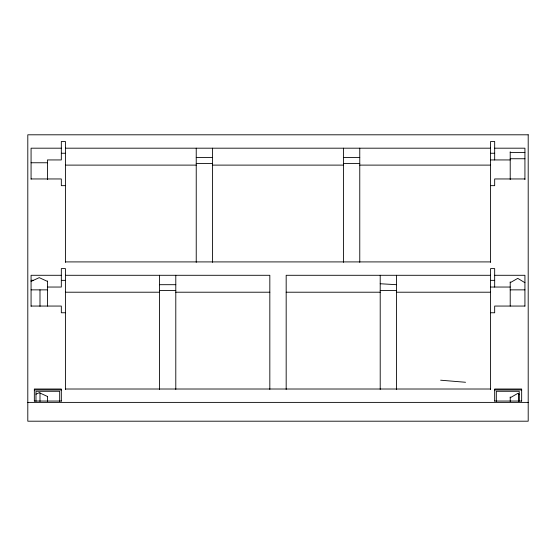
<?xml version="1.0" encoding="UTF-8"?>
<svg xmlns="http://www.w3.org/2000/svg" width="556" height="556" viewBox="0 0 556 556"><rect width="100%" height="100%" fill="white"/><g stroke="black" fill="none" stroke-linecap="round" stroke-linejoin="round"><path stroke-width="0.83" d="M510.213 282.698L517.754 278.361L524.927 282.698M510.213 397.762L517.754 393.426L519.207 394.301M31.073 281.399L39.247 277.639L47.427 281.399M35.973 394.204L39.247 392.696L47.427 396.456M61.327 148.188L31.073 148.188L31.073 179.185M65.413 148.188L490.587 148.188M494.673 148.188L524.927 148.188L524.927 179.588M510.213 152.413L524.927 152.413M61.327 153.248L65.413 153.248M490.587 153.248L494.673 153.248M196.233 157.584L212.587 157.584M343.413 157.584L359.767 157.584M510.213 158.745L524.927 158.745M490.587 159.94L510.213 159.94M31.073 162.762L47.427 162.762M196.233 163.443L212.587 163.443M343.413 163.443L359.767 163.443M65.413 165.111L196.233 165.111M212.587 165.111L343.413 165.111M359.767 165.111L490.587 165.111M31.073 178.956L61.327 178.956L61.327 185.676L65.413 185.648M524.927 178.956L494.673 178.956L494.673 185.676L490.587 185.648M65.413 261.911L490.587 261.911M61.327 275.289L31.073 275.289L31.073 306.3M65.413 275.289L269.827 275.289L269.827 389.443M490.587 275.289L286.173 275.289L286.173 389.443M494.673 275.289L524.927 275.289L524.927 306.106M31.073 280.3L33.457 280.3M61.327 280.349L65.413 280.349M490.587 280.349L494.673 280.349M159.44 284.693L175.793 284.693M47.427 287.042L61.327 287.042L61.327 268.597L65.413 268.597L65.413 389.443M490.587 287.042L510.213 287.042M31.073 289.864L47.427 289.864M510.213 289.864L524.927 289.864M159.44 290.545L175.793 290.545M380.207 290.545L396.56 290.545M65.413 292.213L159.44 292.213M175.793 292.213L269.827 292.213M286.173 292.213L380.207 292.213M396.56 292.213L490.587 292.213M31.073 306.057L61.327 306.057L61.327 312.778L65.413 312.75M524.927 306.057L494.673 306.057L494.673 312.778L490.587 312.75M65.413 389.012L490.587 389.012M34.34 389.951L61.327 389.951M494.673 389.951L521.66 389.951M34.34 401.05L61.327 401.05M494.673 401.05L521.66 401.05M27.8 402.391L528.2 402.391M380.207 283.748L396.56 284.693M440.63 380.2L465.525 382.271M521.66 401.133L521.66 389.012L494.673 389.012L494.673 401.133M519.207 401.168L519.207 391.285L496.313 391.285L496.313 401.515M518.727 393.738L518.727 401.481M510.213 151.746L510.213 179.595M510.213 281.836L510.213 306.106M510.213 396.942L510.213 401.481M494.673 159.94L494.673 141.495L490.587 141.495L490.587 262.342M494.673 287.042L494.673 268.597L490.587 268.597L490.587 389.443M396.56 275.289L396.56 389.443M380.207 275.289L380.207 389.443M359.767 148.188L359.767 262.342M343.413 148.188L343.413 262.342M212.587 148.188L212.587 262.342M196.233 148.188L196.233 262.342M175.793 275.289L175.793 389.443M159.44 275.289L159.44 389.443M65.413 262.342L65.413 141.495L61.327 141.495L61.327 159.94L47.427 159.94L47.427 179.595M61.327 401.133L61.327 389.012L34.34 389.012L34.34 401.133M59.687 401.515L59.687 391.285L35.973 391.285L35.973 401.356M47.427 280.968L47.427 306.099M47.427 396.324L47.427 401.536M39.99 289.864L39.99 306.3M39.99 392.807L39.99 401.46M528.2 134.802L27.8 134.802L27.8 421.198L528.2 421.198L528.2 134.802"/></g></svg>
